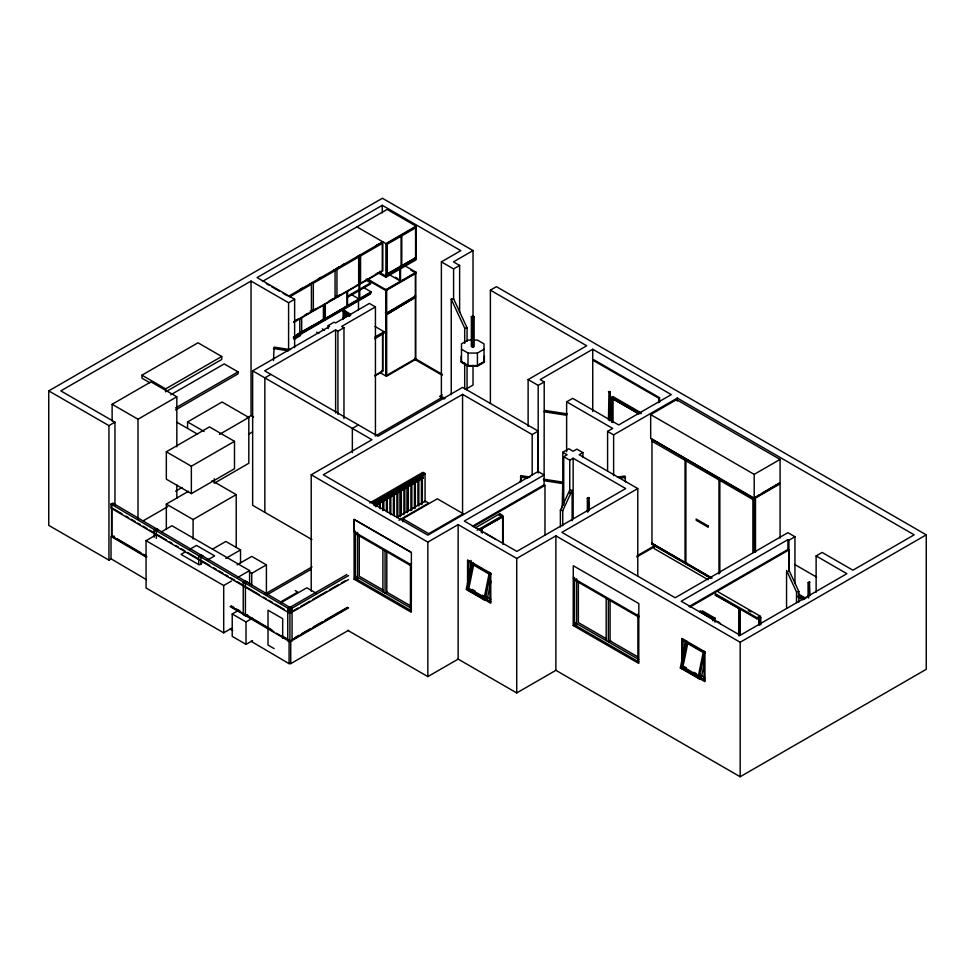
<?xml version="1.0" encoding="UTF-8"?>
<svg xmlns="http://www.w3.org/2000/svg" width="975" height="975" viewBox="0 0 975 975"><rect width="100%" height="100%" fill="white"/><g stroke="black" fill="none" stroke-linecap="round" stroke-linejoin="round"><path stroke-width="1.46" d="M471.522 563.611L466.233 589.461L485.111 600.356L487.11 599.82L490.937 581.161M467.525 590.204L473.107 562.928M473.777 564.293L468.865 588.303L485.148 597.699M489.401 572.325L483.819 599.613L485.818 599.077L487.11 599.82M485.111 600.356L490.693 573.081M704.438 662.513L701.208 678.307L699.209 678.844L680.331 667.948L685.912 640.672M681.622 668.692L687.204 641.416M687.875 642.781L682.963 666.79L698.003 675.468M697.917 678.1L703.499 650.825M699.209 678.844L704.498 653.006M273.488 360.616L274.121 347.124L290.635 349.684M520.345 481.565L520.979 475.654L529.937 477.043M562.173 507.743L562.794 482.125L543.38 479.127M560.381 526.975L560.381 510.291L569.766 490.059L572.13 490.425L572.13 520.747M562.733 525.817L562.733 510.656L572.13 490.425M111.345 558.724L108.944 560.125L48.75 525.367L48.75 390.89L382.407 198.254L473.021 250.575L473.021 317.058M294.633 347.624L294.633 299.276L288.6 302.75L251.038 281.068L60.816 390.89L114.965 422.151L114.965 505.257M445.051 398.47L441.383 396.35L441.383 261.873L460.822 250.648L382.273 205.298L257.071 277.582L294.633 299.276M262.446 281.422L387.112 209.442L416.093 226.176L416.093 259.801L385.905 277.241L377.995 272.671M149.833 382.724L141.923 378.154L141.923 375.168L198.01 342.786L221.739 356.484L221.739 359.47L166.957 391.097M299.959 289.514L302.518 288.027M318.472 278.826L321.019 277.351M336.972 268.137L339.532 266.663M342.091 265.188L344.638 263.713M375.923 245.651L378.483 244.177M288.332 296.376L382.797 241.837L382.797 270.916L293.56 322.433M289.709 296.875L311.427 284.322L311.427 311.72L293.536 322.043M312.073 282.506L313.328 283.238L335.059 270.684L335.059 298.082L313.328 310.623L312.073 309.904M335.705 268.868L336.948 269.6L358.666 257.059L358.666 284.444L336.948 296.985L335.705 296.266M360.555 255.962L382.285 243.421L382.285 270.806L360.555 283.347L359.312 282.628L359.312 255.243L360.555 255.962L360.555 283.347M356.911 226.87L385.905 243.604L416.093 226.176M387.77 243.031L400.323 235.792L401.091 236.23L401.091 266.467L387.282 274.438L386.514 273.999M386.514 243.762L387.282 244.201L401.091 236.23M415.582 227.87L414.814 227.419L401.005 235.389L401.773 235.84L415.582 227.87L415.582 258.107L401.773 266.077L401.005 265.627M112.125 420.956L112.125 404.284L150.954 381.859L176.828 396.801L176.828 446.83M141.923 375.168L165.652 388.867L221.739 356.484M48.75 390.89L108.944 425.636L114.965 422.151M295.059 320.678L297.558 319.239M305.053 314.913L307.552 313.462M311.854 310.976L316.18 308.49M328.831 301.165L332.755 298.898M337.289 296.29L337.716 297.034L337.289 296.29L339.788 294.852M375.862 274.012L378.471 272.512M170.832 394.741L224.226 363.907L238.034 371.877L238.034 373.864L175.524 409.963M370.634 282.86L348.063 295.9L348.063 296.997L370.634 283.957L370.634 282.86L366.758 280.617M386.344 274.304L415.24 258.107L386.344 274.792M112.125 404.284L137.999 419.226L176.828 396.801M416.093 258.704L385.905 276.132L379.312 272.33M347.539 305.504L371.158 291.878L371.158 292.975L293.743 337.667M293.499 336.923L298.496 334.035L293.499 337.423M301.677 331.695L322.116 320.397L301.677 332.183M325.735 318.813L345.723 306.772L325.297 318.557M293.39 337.277L369.769 293.268L369.769 294.365L294.011 338.106M294.011 337.801L300.41 334.108L300.41 335.705L294.011 339.398M175.524 407.977L238.034 371.877M343.115 318.727L343.115 311.317L344.419 310.562L350.549 314.206M344.407 317.996L344.407 312.061L345.711 311.305L345.711 317.241M389.366 274.694L399.75 280.69L400.53 280.239L400.53 267.796M367.453 279.033L385.905 289.685L416.093 272.257L416.093 273.146L385.905 290.587L366.137 279.167M386.429 376.301L386.429 289.88L415.582 273.049L415.582 359.458L386.429 376.301L379.836 372.487M328.185 328.624L328.185 325.613L334.218 322.128L335.619 322.932L369.403 303.432L375.436 306.918L375.436 435.35M311.866 539.516L252.647 505.318L252.647 370.841L329.587 326.418L328.185 325.613M343.968 418.421L343.968 327.758L337.935 331.244L335.619 329.903L264.7 370.841L377.983 436.239L462.564 387.404L538.212 431.084L538.212 471.876M375.436 306.918L341.652 326.418L343.968 327.758M473.021 250.575L453.448 261.873L459.627 265.432L459.627 312.28M187.566 427.842L187.566 421.931L222.068 402.005L248.82 417.446L248.82 463.271L214.305 483.198L214.305 478.762M270.879 374.4L264.847 377.886L264.847 512.375M441.383 261.873L453.594 268.917L459.627 265.432M414.716 272.659L415.496 273.11L415.496 296.595L386.161 313.536L415.496 295.9M386.514 375.497L386.514 313.828L415.496 297.095L415.496 358.763L386.514 375.497L385.734 375.046L385.734 313.377M166.335 451.803L209.467 426.892L234.488 441.334L234.488 468.719L191.356 493.63L166.335 479.188L166.335 451.803L191.356 466.233L234.488 441.334M374.912 337.033L384.089 331.732L384.089 333.231L374.766 338.715M247.102 417.824L251.038 415.545L253.622 417.044M219.412 434.423L248.82 417.446M114.002 503.551L111.845 504.794L111.845 537.176L114.002 535.933M490.388 403.492L490.388 290.16L496.421 286.674L926.25 534.836L926.25 669.325L740.183 776.746L555.872 670.325L516.726 692.932L458.14 659.112L427.842 676.601L347.917 630.447M248.503 434.265L252.464 431.986M471.376 316.668L472.753 315.863L474.13 316.668L474.13 346.552L472.753 347.344L471.376 346.552L471.376 316.668L472.753 317.46L474.13 316.668M374.766 375.57L382.553 371.073L382.553 334.218L381.773 333.767M374.924 375.875L382.797 371.329L382.797 332.475M175.585 491.217L182.057 487.488M166.335 529.486L166.335 504.087L188.553 491.254M143.179 520.833L167.773 506.634M154.208 529.766L156.366 528.523L158.523 529.766L156.366 531.009L154.208 529.766L154.208 537.128M231.465 628.351L223.702 632.836L146.055 588.01L146.055 540.686L155.11 535.458M161.582 531.728L171.941 525.744L249.588 570.582L249.588 583.891M461.492 349.257L468.085 353.06L477.421 353.06L484.014 349.257M166.335 504.087L193.087 519.529L236.218 494.617L236.218 546.926M358.386 424.929L352.353 428.415L352.353 452.595M461.151 361.688L467.939 365.601L477.567 365.601L484.356 361.688M461.151 356.131L461.151 362.176L467.939 366.1L477.567 366.1L484.356 362.176L484.356 356.131M442.248 394.851L439.64 396.35L444.21 398.994M375.229 436.032L441.797 397.593M311.22 591.13L311.22 474.776L371.95 439.725L252.647 370.841M466.501 388.818L473.021 385.052L473.021 365.406M184.884 552.143L180.997 554.385L199.119 564.854L201.703 563.355M190.064 549.157L196.536 545.415L214.658 555.884L206.883 560.369M538.212 431.084L532.179 434.57L462.564 394.375L323.286 474.788L427.842 535.153L538.078 471.51L544.111 474.983L464.307 521.064L516.86 551.399L625.706 488.56L573.154 458.226L569.766 460.176L563.733 456.69L563.733 505.05M198.717 555.982L200.874 554.738L203.032 555.982L200.874 557.237L198.717 555.982L198.717 563.343M212.416 549.205L225.847 541.442L240.52 549.912L240.52 563.184M528.121 426.428L528.121 379.592L586.694 345.772L490.388 290.16M225.859 558.383L240.52 549.912M566.633 451.693L566.633 401.822L572.666 398.336L618.735 424.942L671.287 394.607L592.727 349.245L540.187 379.592L544.221 381.92L544.111 485.562M528.121 379.592L538.188 385.393L544.221 381.92M237.083 564.854L251.745 556.396L266.407 564.854L266.407 592.861M146.055 540.686L223.702 585.524L231.465 581.039M237.937 577.298L249.588 570.582M369.842 502.942L422.906 472.314L425.063 473.558L425.063 502.125M382.748 510.644L382.748 497.116L385.332 495.617L386.405 496.238L386.405 511.278M400.25 515.58L400.25 487L402.846 485.513L403.918 486.135L403.918 514.702M407.258 511.534L407.258 482.966L409.841 481.467L410.914 482.089L410.914 510.656M249.295 571.911L251.745 573.324L266.407 564.854M373.303 503.441L425.063 473.558M375.899 502.308L373.315 503.795L372.243 503.185L374.827 501.686L375.899 502.308L375.899 506.817M379.409 500.285L378.337 499.663L375.741 501.15L376.825 501.772L379.409 500.285L379.409 507.804M382.895 498.262L381.822 497.64L379.238 499.139L380.311 499.761L382.895 498.262L382.895 510.291M382.748 497.116L383.821 497.737L386.405 496.238M389.915 494.215L388.842 493.594L386.246 495.093L387.319 495.714L389.915 494.215L389.915 513.764M393.413 492.204L392.328 491.583L389.744 493.07L390.817 493.691L393.413 492.204L393.413 514.751M396.91 490.169L395.838 489.56L393.254 491.047L394.327 491.668L396.91 490.169L396.91 517.237M400.408 488.158L399.336 487.537L396.752 489.036L397.824 489.645L400.408 488.158L400.408 516.726M400.25 487L401.334 487.622L403.918 486.135M407.416 484.112L406.343 483.49L403.747 484.989L404.82 485.611L407.416 484.112L407.416 512.679M407.258 482.966L408.33 483.588L410.914 482.089M414.424 480.066L413.351 479.444L410.768 480.943L411.84 481.565L414.424 480.066L414.424 508.633M417.922 478.043L416.849 477.433L414.253 478.92L415.326 479.542L417.922 478.043L417.922 505.111M421.419 476.019L420.347 475.41L417.763 476.897L418.836 477.518L421.419 476.019L421.419 504.587M422.333 475.495L424.929 473.996L423.857 473.375L421.261 474.874L422.333 475.495L422.333 504.063M374.376 504.307L422.26 476.653L423.126 477.153L423.126 478.152L375.241 505.806M373.937 505.55L423.126 477.153M243.238 582.209L245.395 580.954L247.553 582.209L245.395 583.452L243.238 582.209L243.238 614.579L245.395 615.822L247.553 614.579M608.461 420.091L608.973 391.402L610.265 392.145L610.265 420.542M608.461 391.694L610.265 392.145M396.813 517.506L425.283 501.077L428.72 503.063L398.958 520.248M265.09 594.019L312.024 566.914M252.488 640.624L246.017 644.353L232.221 636.382L232.221 613.97L238.692 610.228M266.736 594.969L311.062 569.363M612.032 422.407L612.032 396.996L612.848 396.52L641.489 413.059M402.821 518.724L437.336 498.798L463.222 513.74L428.707 533.666L402.821 518.724L402.821 521.698M612.19 422.138L612.19 397.788L612.836 397.422M612.922 398.068L612.19 398.482L638.503 413.668M613.689 398.604L613.043 398.97L613.043 422.626M232.221 613.97L246.017 621.94L252.488 618.199M280.958 601.77L297.777 592.057L295.267 590.606M280.946 602.745L306.832 587.803L316.607 593.446M287.759 608.424L289.916 607.181L292.073 608.424L292.073 640.794L289.916 642.037L287.759 640.794L287.759 608.424L289.916 609.668L292.073 608.424M346.856 574.543L289.051 607.925L290.769 608.924L348.587 575.543M562.794 505.123L562.794 452.242L568.827 448.756L573.154 451.254L576.859 449.122L582.892 452.595L582.892 457.129M659.563 397.69L593.604 359.617L592.739 360.116L658.698 398.19L659.563 397.69L659.563 402.236M291.488 611.8L298.058 607.998M300.678 606.487L309.879 601.173M312.512 599.662L326.954 591.313M329.587 589.802L338.788 584.488M341.408 582.977L345.357 580.698M348.587 579.528L290.769 612.909L290.769 608.924M563.733 456.69L567.121 454.74L562.794 452.242M607.596 470.669L607.596 431.377L612.702 428.427L566.633 401.822M411.304 552.484L354.096 519.456L354.096 579.223L356.509 577.834M311.22 474.776L427.842 542.112L458.14 524.623L516.726 558.443L555.872 535.848L740.183 642.257L926.25 534.836M582.892 452.595L579.187 454.74L637.772 488.56L637.772 576.201M607.596 431.377L613.616 434.862L677.32 398.08L914.184 534.836L852.918 570.204L822.157 552.447L816.124 555.933L816.124 592.191M650.678 414.594L676.553 399.653L780.073 459.42L780.073 483.234L754.199 498.164L650.678 438.397L650.678 414.594L754.199 474.362L780.073 459.42M472.339 526.293L544.111 484.855L544.976 485.355L544.976 535.263M473.204 526.793L544.976 485.355M475.41 527.816L499.688 513.788L502.649 515.507L502.649 543.794M477.092 530.266L502.649 515.507M479.651 529.888L502.649 516.604M482.223 533.191L482.223 528.657L480.919 529.011L503.003 516.811L503.003 544.001M294.913 637.613L298.85 635.334M301.482 633.823L310.672 628.509M313.304 626.998L322.493 621.684M325.126 620.161L347.466 607.267M291.488 640.185L347.977 607.571M348.538 607.9L290.733 641.27L290.733 663.682L289.087 662.732M387.367 591.801L385.064 593.129L385.064 550.79M653.262 440.468L651.97 441.224L685.047 460.322L686.339 459.566M290.733 663.682L348.538 630.313M587.352 511.741L587.352 498.298L588.644 497.555L589.168 509.803M587.352 498.298L589.168 497.847M637.772 488.56L561.893 532.362L675.175 597.76L787.91 532.667L794.942 536.737L794.942 583.574M710.068 577.883L685.912 563.928L685.912 460.822L687.204 460.066M685.912 460.822L718.977 479.907L720.269 479.164M719.842 572.898L719.842 480.407L721.134 479.663M651.97 439.762L651.97 544.33L653.262 543.587M637.016 555.835L655.212 545.33M636.821 556.957L655.115 546.39M758.952 494.934L753.773 498.615L779.647 482.978L761.536 493.435M719.842 480.407L752.907 499.492L754.199 498.749L754.199 551.826M573.202 625.548L573.288 565.732L638.844 603.574L638.759 663.402L573.202 625.548L575.616 624.158M685.912 563.928L687.204 563.184M610.655 640.526L608.351 641.855L608.351 599.528M794.942 536.737L788.909 540.223L787.91 539.638L681.208 601.246L740.183 635.298L846.885 573.69L816.124 555.933M689.106 606.548L787.91 549.498L788.775 549.997L788.775 571.179M689.971 607.047L788.775 549.997M713.98 617.577L712.944 618.174L712.944 620.843M715.016 622.184L715.016 618.174L713.993 618.772L700.099 610.752M738.636 635.7L738.977 608.303L739.94 608.851L739.94 634.53M715.041 595.043L739.33 608.656L739.33 635.846M738.636 608.51L739.94 608.851M808.153 597.602L808.153 582.66L809.445 581.904L809.957 595.652M808.153 582.66L809.957 582.209M715.467 593.787L757.051 617.784L760.025 616.066L760.025 617.163L757.051 618.881L715.394 594.835M758.916 624.817L758.916 617.273L759.854 616.724L760.805 617.273L760.805 624.829M758.916 617.273L760.805 617.273M110.967 504.051L112.71 503.063L290.782 607.925L289.039 608.912L110.967 504.051L110.967 508.036L289.039 612.897L289.039 608.912M111.577 507.683L111.577 536.079L114.721 537.322M251.111 641.318L289.087 663.682L290.745 662.744M487.451 598.187L485.452 598.723L466.574 587.815M680.331 667.948L682.329 667.412M701.549 676.674L699.55 677.211L680.672 666.315M451.23 394.668L451.23 299.167L453.594 298.801L467.062 327.819L467.062 341.469M451.23 299.167L464.697 328.185L467.062 327.819M617.37 477.153L624.865 475.995L625.499 481.894M619.503 478.274L625.499 477.348M786.557 570.472L796.514 591.935L798.878 591.569L798.878 602.172M470.754 340.056L468.085 340.056L461.492 343.858L461.492 361.701L468.085 365.515M473.423 340.056L477.421 340.056L484.014 343.858L484.014 361.701L477.421 365.515L477.421 353.06M273.488 348.489L288.502 350.817M567.267 413.912L544.842 410.438L544.221 411.803L566.633 415.265M520.345 477.019L527.816 478.177M544.245 480.712L562.173 483.49M560.381 510.291L562.733 510.656M414.814 257.656L415.582 258.107M381.042 242.702L382.285 243.421M404.235 265.407L416.093 272.257M410.828 270.112L416.093 273.146M400.323 266.029L401.091 266.467M612.032 396.996L640.672 413.534M612.19 397.788L639.819 413.741M612.276 398.446L638.576 413.632M395.338 277.241L397.934 278.74M357.411 256.34L358.666 257.059M379.994 271.269L381.079 271.903M414.716 295.449L415.496 296.01M414.716 296.156L415.496 296.595M414.716 296.644L415.496 297.095M754.199 498.749L651.117 438.653M367.977 279.228L370.61 280.751M333.803 269.965L335.059 270.684M363.383 287.393L371.158 291.878M357.289 284.749L357.289 285.248M368.696 293.743L369.769 294.365M386.161 312.938L385.393 312.487L386.514 313.828M351.195 294.438L358.958 298.923L358.958 284.31M310.184 283.603L311.427 284.322M333.669 298.387L333.669 298.874M794.686 564.464L816.684 577.176M346.235 305.87L347.015 306.321L347.015 291.598M375.034 326.503L384.089 331.732M343.115 311.317L350.659 315.559M349.428 316.351L344.504 313.499L344.504 312.012M414.716 358.325L442.492 374.546M414.424 359.19L442.089 375.168M266.333 283.664L268.917 285.163M271.513 286.65L279.277 291.135M283.152 293.377L287.04 295.62M310.184 311.001L311.427 311.72M798.135 593.848L805.898 598.333M322.628 319.495L323.408 319.946L323.408 305.224M798.135 595.603L804.607 599.332M322.116 320.897L321.677 320.153M797.708 596.846L802.888 599.832M322.225 328.892L324.468 330.184M316.631 332.122L318.874 333.426M381.773 370.622L382.553 371.073M300.897 332.036L301.677 332.487L301.677 317.777M299.008 333.133L299.788 333.584L299.788 318.862M298.496 334.535L298.058 333.791M712.14 578.029L651.836 543.221L710.824 577.87M651.97 543.831L679.49 559.723M682.11 561.234L710.933 577.883M651.97 544.33L685.047 563.428L685.047 460.322M708.118 579.735L654.14 548.572L654.14 544.586M718.453 592.057L760.025 616.066M748.337 610.411L750.933 611.91M702.341 610.862L715.016 618.174M700.099 611.898L713.481 619.625L714.504 617.882L714.504 619.028M503.003 516.811L499.688 514.898L499.688 513.788M422.26 477.653L423.126 478.152M691.628 644.95L694.139 646.401M696.65 647.851L699.148 649.289M683.036 640.148L704.937 652.799M685.583 642.306L704.462 653.201M573.288 578.187L638.844 616.029M574.494 579.979L638.735 617.065M481.516 528.816L481.869 532.033M485.477 533.471L493.984 538.383M494.678 538.785L495.714 539.382M701.074 675.468L704.937 677.698M683.926 666.498L686.449 667.948M693.993 672.311L696.516 673.762M701.074 677.954L704.937 680.197M699.916 677.564L701.208 678.307M606.633 638.881L578.37 622.562L578.37 581.734M638.332 657.174L610.07 640.868L610.07 600.039M480.041 567.913L482.552 569.363M485.05 570.802L487.561 572.252M574.494 622.318L638.735 659.405M468.938 561.661L490.839 574.312M471.486 563.818L490.364 574.714M638.735 661.891L574.494 624.804L574.494 577.48M187.566 421.931L204.116 431.498M486.976 596.98L490.839 599.211M472.339 589.461L474.862 590.911M482.418 595.274L484.928 596.724M486.976 599.467L490.839 601.697M176.524 422.029L197.559 434.18M467.573 589.838L490.766 603.232L490.766 573.349L467.573 559.955L467.573 583.867M411.389 564.891L354.181 531.862L354.181 519.407L411.389 552.435L411.304 612.251L354.096 579.223M355.388 533.654L411.292 565.939M212.014 480.651L236.218 494.617M383.37 590.155L359.263 576.237L359.263 535.421M410.889 606.048L386.795 592.13L386.795 551.314M355.388 575.993L411.292 608.266M411.292 610.764L355.388 578.48L355.388 531.168M274.121 648.607L268.015 645.084L268.015 610.216L282.677 618.674L282.677 638.381M112.893 508.462L122.058 513.849M125.982 516.165L128.602 517.713M131.223 519.248L135.147 521.564M137.768 523.112L140.388 524.648M143.008 526.195L146.933 528.511M149.553 530.047L153.477 532.362M157.414 534.678L166.579 540.077M169.187 541.612L171.807 543.16M175.744 545.464L178.352 547.012M180.972 548.547L184.909 550.863M187.517 552.411L197.998 558.577M201.923 560.893L209.783 565.512M213.708 567.828L216.328 569.376M218.948 570.911L222.873 573.227M225.493 574.775L228.113 576.31M230.734 577.858L234.658 580.174M237.278 581.709L243.823 585.561M246.443 587.108L259.533 594.823M263.469 597.127L266.077 598.674M268.698 600.222L272.634 602.526M275.243 604.073L284.408 609.472M117.341 538.87L140.912 552.74M143.532 554.288L146.153 555.823M231.258 605.95L233.866 607.486M236.486 609.034L240.423 611.349M245.651 614.433L271.842 629.85M282.311 636.017L287.552 639.112M111.577 536.079L146.933 556.896M230.734 606.243L273.938 631.69M276.559 633.238L288.344 640.173M146.36 557.212L111.016 536.396L111.016 558.809L146.36 579.625M230.161 606.572L289.087 641.27M230.161 628.985L232.781 630.52M788.909 570.107L798.878 591.569M808.665 582.952L808.665 597.894M796.514 591.935L796.514 602.538M788.909 540.223L788.909 570.436M787.91 539.638L787.91 550.217M786.557 571.984L786.557 608.363M780.073 538.127L780.073 483.819L755.491 498.018L755.491 552.325M759.866 617.821L759.866 623.854M759.501 617.467L759.501 625.024M757.051 617.784L757.051 618.881M754.199 474.362L754.199 498.164M752.907 499.492L752.907 552.569M740.183 642.257L740.183 776.746M739.623 609.022L739.586 634.737M738.977 608.863L738.977 634.542M718.977 479.907L718.977 573.922M704.072 651.3L704.072 679.685M685.193 640.404L685.193 646.376M683.036 639.149L683.036 655.59M677.32 398.08L677.32 401.103M658.698 398.19L658.698 402.736M637.894 614.092L637.894 661.403M613.616 434.862L613.616 475.654M609.753 392.45L609.753 420.834M606.194 598.272L606.194 640.612M592.727 349.245L592.739 411.535M588.644 497.555L588.644 510.997M587.876 498.591L587.876 512.046M576.652 578.736L576.652 626.047M573.154 458.226L573.154 518.663M569.766 460.176L569.766 493.423M555.872 535.848L555.872 670.325M538.188 385.393L538.188 473.033M532.179 434.57L532.179 475.361M520.979 475.654L520.979 481.723M516.726 558.443L516.726 692.932M489.974 572.812L489.974 601.197M481.272 529.206L481.272 532.228M472.753 317.46L472.753 347.344M471.096 560.418L471.096 569.376M468.938 560.662L468.938 578.602M468.085 353.06L467.939 366.1M467.062 365.722L467.062 389.976M464.697 328.185L464.697 343.346M464.697 363.053L464.697 388.83M462.564 394.375L462.564 513.74M458.14 524.623L458.14 659.112M453.594 268.917L453.594 299.142M427.842 542.112L427.842 676.601M418.836 477.518L418.836 506.086M415.326 479.542L415.326 508.109M411.84 481.565L411.84 510.132M410.438 564.428L410.438 610.265M408.33 483.588L408.33 510.644M404.82 485.611L404.82 512.667M401.773 235.84L401.773 266.077M401.334 487.622L401.334 514.69M399.75 268.247L399.75 280.69M397.824 489.645L397.824 516.713M394.327 491.668L394.327 515.726M390.817 493.691L390.817 514.739M387.319 495.714L387.319 512.253M387.282 244.201L387.282 274.438M386.514 289.843L386.514 312.634L385.734 312.183L385.734 289.392M385.905 243.604L385.905 277.241M385.905 289.685L385.905 290.587M383.821 497.737L383.821 509.767M382.907 549.547L382.907 591.886M382.273 205.298L382.273 212.855M380.311 499.761L380.311 508.779M376.825 501.772L376.825 506.281M359.738 283.871L359.738 298.484M358.483 299.544L358.483 309.806M357.545 532.411L357.545 579.735M347.539 291.61L347.539 306.601M342.908 318.045L342.908 319.544M337.935 331.244L337.935 414.351M336.948 269.6L336.948 296.985M335.619 329.903L335.619 413.01M325.309 304.139L325.309 318.849L324.529 318.398L324.529 303.688M313.328 283.238L313.328 310.623M289.916 609.668L289.916 642.037M289.087 640.319L289.087 663.682M288.6 302.75L288.6 349.598M251.745 573.324L251.745 585.11M251.038 281.068L251.038 415.545M246.017 621.94L246.017 644.353M245.395 583.452L245.395 615.822M223.702 585.524L223.702 632.836M200.874 557.237L200.874 564.586M193.087 519.529L193.087 538.956M191.356 466.233L191.356 493.63M176.828 484.733L176.828 498.371M165.652 388.867L165.652 391.852M156.366 531.009L156.366 538.371M137.999 419.226L137.999 519.273M108.944 425.636L108.944 560.125M714.87 621.014A6.752 3.9 0 0 1 720.647 624.341M415.24 297.338L386.77 314.474L415.24 297.338M499.858 514.434L498.908 514.995L500.809 514.995L499.858 514.434M381.335 271.355L381.335 271.355M361.335 282.908L361.335 282.908M708.264 526.025L696.199 519.053L696.199 520.297L708.264 527.268L708.264 526.025M314.108 310.172L314.108 310.172M310.477 312.268L310.477 312.268M704.937 651.8L681.744 638.406L681.744 668.289L704.937 681.683L704.937 651.8"/></g></svg>
